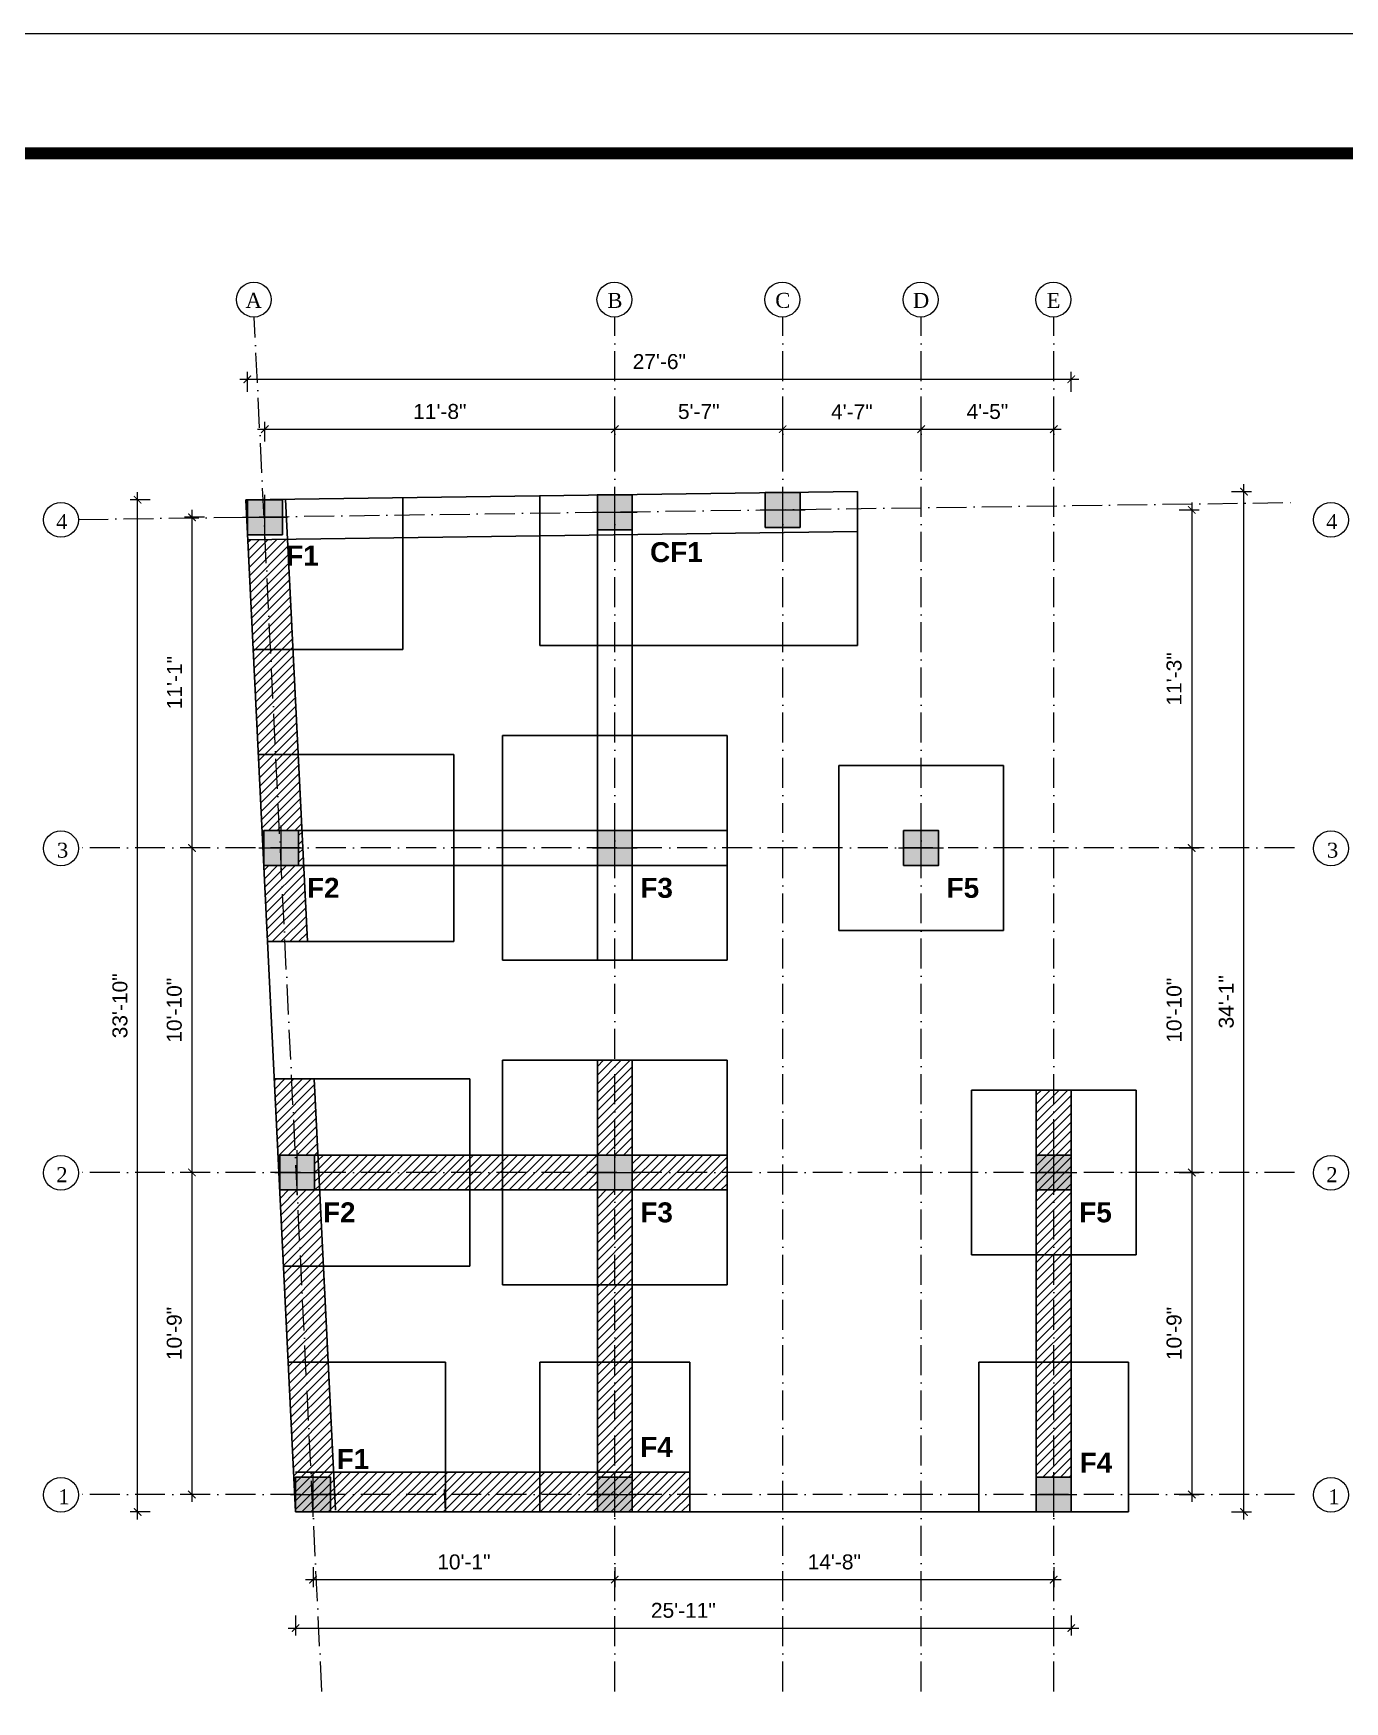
# Model space of a CAD drawing. Header units: inches. Extents: x -4737 to 13205, y 2479 to 13285.
# Drawn here: x 7352 to 7877, y 10650 to 11319 of the extents above; entities that cross this region are included whole.
import ezdxf

# ---------------------------------------------------------------- set-up
doc = ezdxf.new("R2010")
doc.units = ezdxf.units.IN
doc.header["$MEASUREMENT"] = 0
doc.linetypes.add('ACAD_ISO10W100', pattern=[18, 12, -3, 0, -3])
for name, color, linetype, lineweight in [('CL', 30, 'ACAD_ISO10W100', 13), ('column', 24, 'Continuous', 15), ('Dm', 7, 'Continuous', 13), ('hatch', 252, 'Continuous', 0), ('Hatrch', 7, 'Continuous', 5), ('ns_DIMS', 1, 'Continuous', 0), ('ns_HATCH', 40, 'Continuous', 0), ('WALL', 12, 'Continuous', 30)]:
    doc.layers.add(name, color=color, linetype=linetype, lineweight=lineweight)
doc.styles.add('arial 1000', font='arial.ttf')
doc.styles.get("Standard").update_dxf_attribs({"font": 'arial.ttf'})
doc.dimstyles.new("1-8'", dxfattribs={"dimtxt": 6, "dimasz": 3, "dimexe": 3, "dimexo": 6, "dimgap": 4, "dimtad": 1, "dimdec": 0, "dimzin": 0, "dimdsep": 46, "dimlunit": 4, "dimtxsty": 'arial 1000', "dimblk": 'ARCHTICK', "dimcen": 8, "dimdle": 3, "dimclrt": 7, "dimazin": 0, "dimtfac": 1, "dimtdec": 0, "dimtix": 1, "dimtmove": 2, "dimatfit": 3, "dimfxl": 5, "dimfxlon": 1, "dimarcsym": 0})

# ---------------------------------------------------------------- blocks, each defined once
blk = doc.blocks.new('12 12')
at = {"layer": 'Hatrch'}
blk.add_hatch(color=5, dxfattribs=at).paths.add_polyline_path([(-7, -7), (7, -7), (7, 7), (-7, 7)])
at = {"layer": 'hatch'}
for p, q in [((0, -9), (0, 9)), ((-9, 0), (9, 0))]:
    blk.add_line(p, q, dxfattribs=at)
at = {"layer": 'WALL'}
blk.add_lwpolyline([(-7, -7), (7, -7), (7, 7), (-7, 7)], close=True, dxfattribs=at)
blk = doc.blocks.new('_ArchTick')
at = {"color": 0, "const_width": 0.15}
blk.add_lwpolyline([(-0.5, -0.5), (0.5, 0.5)], dxfattribs=at)
blk = doc.blocks.new('*D456')
at = {"layer": 'Defpoints', "color": 0, "transparency": 16777216}
for p in [(7585.03, 11160.26), (7585.03, 11135.98), (7444.83, 11133.98)]:
    blk.add_point(p, dxfattribs=at)
at = {"layer": 'ns_DIMS', "color": 0, "lineweight": -2, "transparency": 16777216}
for p, q in [((7444.83, 11155.26), (7444.83, 11163.26)), ((7585.03, 11155.26), (7585.03, 11163.26)), ((7441.83, 11160.26), (7588.03, 11160.26))]:
    blk.add_line(p, q, dxfattribs=at)
at = {"layer": 'ns_DIMS', "color": 0, "lineweight": -2, "transparency": 16777216, "xscale": 3, "yscale": 3, "zscale": 3, "rotation": 180}
blk.add_blockref('_ArchTick', (7444.83, 11160.26), dxfattribs=at)
at = {"layer": 'ns_DIMS', "color": 0, "lineweight": -2, "transparency": 16777216, "xscale": 3, "yscale": 3, "zscale": 3}
blk.add_blockref('_ArchTick', (7585.03, 11160.26), dxfattribs=at)
at = {"layer": 'ns_DIMS', "color": 7, "transparency": 16777216, "insert": (7514.93, 11167.32), "char_height": 6, "attachment_point": 5, "style": 'arial 1000'}
blk.add_mtext('11\'-8"', dxfattribs=at)
blk = doc.blocks.new('*D457')
at = {"layer": 'Defpoints', "color": 0, "transparency": 16777216}
for p in [(7652.29, 11160.26), (7585.03, 11135.98), (7652.29, 11136.93)]:
    blk.add_point(p, dxfattribs=at)
at = {"layer": 'ns_DIMS', "color": 0, "lineweight": -2, "transparency": 16777216}
for p, q in [((7585.03, 11155.26), (7585.03, 11163.26)), ((7652.29, 11155.26), (7652.29, 11163.26)), ((7582.03, 11160.26), (7655.29, 11160.26))]:
    blk.add_line(p, q, dxfattribs=at)
at = {"layer": 'ns_DIMS', "color": 0, "lineweight": -2, "transparency": 16777216, "xscale": 3, "yscale": 3, "zscale": 3, "rotation": 180}
blk.add_blockref('_ArchTick', (7585.03, 11160.26), dxfattribs=at)
at = {"layer": 'ns_DIMS', "color": 0, "lineweight": -2, "transparency": 16777216, "xscale": 3, "yscale": 3, "zscale": 3}
blk.add_blockref('_ArchTick', (7652.29, 11160.26), dxfattribs=at)
at = {"layer": 'ns_DIMS', "color": 7, "transparency": 16777216, "insert": (7618.66, 11167.31), "char_height": 6, "attachment_point": 5, "style": 'arial 1000'}
blk.add_mtext('5\'-7"', dxfattribs=at)
blk = doc.blocks.new('*D458')
at = {"layer": 'Defpoints', "color": 0, "transparency": 16777216}
for p in [(7707.74, 11160.26), (7652.29, 11136.93), (7707.74, 11001.48)]:
    blk.add_point(p, dxfattribs=at)
at = {"layer": 'ns_DIMS', "color": 0, "lineweight": -2, "transparency": 16777216}
for p, q in [((7652.29, 11155.26), (7652.29, 11163.26)), ((7707.74, 11155.26), (7707.74, 11163.26)), ((7649.29, 11160.26), (7710.74, 11160.26))]:
    blk.add_line(p, q, dxfattribs=at)
at = {"layer": 'ns_DIMS', "color": 0, "lineweight": -2, "transparency": 16777216, "xscale": 3, "yscale": 3, "zscale": 3, "rotation": 180}
blk.add_blockref('_ArchTick', (7652.29, 11160.26), dxfattribs=at)
at = {"layer": 'ns_DIMS', "color": 0, "lineweight": -2, "transparency": 16777216, "xscale": 3, "yscale": 3, "zscale": 3}
blk.add_blockref('_ArchTick', (7707.74, 11160.26), dxfattribs=at)
at = {"layer": 'ns_DIMS', "color": 7, "transparency": 16777216, "insert": (7680.01, 11167.26), "char_height": 6, "attachment_point": 5, "style": 'arial 1000'}
blk.add_mtext('4\'-7"', dxfattribs=at)
blk = doc.blocks.new('*D459')
at = {"layer": 'Defpoints', "color": 0, "transparency": 16777216}
for p in [(7760.89, 11160.26), (7707.74, 11001.48), (7760.89, 10871.48)]:
    blk.add_point(p, dxfattribs=at)
at = {"layer": 'ns_DIMS', "color": 0, "lineweight": -2, "transparency": 16777216}
for p, q in [((7707.74, 11155.26), (7707.74, 11163.26)), ((7760.89, 11155.26), (7760.89, 11163.26)), ((7704.74, 11160.26), (7763.89, 11160.26))]:
    blk.add_line(p, q, dxfattribs=at)
at = {"layer": 'ns_DIMS', "color": 0, "lineweight": -2, "transparency": 16777216, "xscale": 3, "yscale": 3, "zscale": 3, "rotation": 180}
blk.add_blockref('_ArchTick', (7707.74, 11160.26), dxfattribs=at)
at = {"layer": 'ns_DIMS', "color": 0, "lineweight": -2, "transparency": 16777216, "xscale": 3, "yscale": 3, "zscale": 3}
blk.add_blockref('_ArchTick', (7760.89, 11160.26), dxfattribs=at)
at = {"layer": 'ns_DIMS', "color": 7, "transparency": 16777216, "insert": (7734.31, 11167.31), "char_height": 6, "attachment_point": 5, "style": 'arial 1000'}
blk.add_mtext('4\'-5"', dxfattribs=at)
blk = doc.blocks.new('*D460')
at = {"layer": 'Defpoints', "color": 0, "transparency": 16777216}
for p in [(7767.89, 11180.25), (7437.83, 11131.98), (7767.89, 10895.48)]:
    blk.add_point(p, dxfattribs=at)
at = {"layer": 'ns_DIMS', "color": 0, "lineweight": -2, "transparency": 16777216}
for p, q in [((7437.83, 11175.25), (7437.83, 11183.25)), ((7767.89, 11175.25), (7767.89, 11183.25)), ((7434.83, 11180.25), (7770.89, 11180.25))]:
    blk.add_line(p, q, dxfattribs=at)
at = {"layer": 'ns_DIMS', "color": 0, "lineweight": -2, "transparency": 16777216, "xscale": 3, "yscale": 3, "zscale": 3, "rotation": 180}
blk.add_blockref('_ArchTick', (7437.83, 11180.25), dxfattribs=at)
at = {"layer": 'ns_DIMS', "color": 0, "lineweight": -2, "transparency": 16777216, "xscale": 3, "yscale": 3, "zscale": 3}
blk.add_blockref('_ArchTick', (7767.89, 11180.25), dxfattribs=at)
at = {"layer": 'ns_DIMS', "color": 7, "transparency": 16777216, "insert": (7602.86, 11187.31), "char_height": 6, "attachment_point": 5, "style": 'arial 1000'}
blk.add_mtext('27\'-6"', dxfattribs=at)
blk = doc.blocks.new('*D461')
at = {"layer": 'Defpoints', "color": 0, "transparency": 16777216}
for p in [(7435.83, 11124.98), (7415.61, 10992.48), (7442.36, 10992.48)]:
    blk.add_point(p, dxfattribs=at)
at = {"layer": 'ns_DIMS', "color": 0, "lineweight": -2, "transparency": 16777216}
for p, q in [((7415.61, 11127.98), (7415.61, 10989.48)), ((7420.61, 11124.98), (7412.61, 11124.98)), ((7420.61, 10992.48), (7412.61, 10992.48))]:
    blk.add_line(p, q, dxfattribs=at)
at = {"layer": 'ns_DIMS', "color": 0, "lineweight": -2, "transparency": 16777216, "xscale": 3, "yscale": 3, "zscale": 3}
for p, rotation in [((7415.61, 11124.98), 90), ((7415.61, 10992.48), 270)]:
    blk.add_blockref('_ArchTick', p, dxfattribs=dict(at, rotation=rotation))
at = {"layer": 'ns_DIMS', "color": 7, "transparency": 16777216, "insert": (7408.6, 11058.73), "char_height": 6, "attachment_point": 5, "rotation": 90, "style": 'arial 1000'}
blk.add_mtext('11\'-1"', dxfattribs=at)
blk = doc.blocks.new('*D462')
at = {"layer": 'Defpoints', "color": 0, "transparency": 16777216}
for p in [(7442.36, 10992.48), (7415.61, 10862.48), (7448.76, 10862.48)]:
    blk.add_point(p, dxfattribs=at)
at = {"layer": 'ns_DIMS', "color": 0, "lineweight": -2, "transparency": 16777216}
for p, q in [((7415.61, 10995.48), (7415.61, 10859.48)), ((7420.61, 10992.48), (7412.61, 10992.48)), ((7420.61, 10862.48), (7412.61, 10862.48))]:
    blk.add_line(p, q, dxfattribs=at)
at = {"layer": 'ns_DIMS', "color": 0, "lineweight": -2, "transparency": 16777216, "xscale": 3, "yscale": 3, "zscale": 3}
for p, rotation in [((7415.61, 10992.48), 90), ((7415.61, 10862.48), 270)]:
    blk.add_blockref('_ArchTick', p, dxfattribs=dict(at, rotation=rotation))
at = {"layer": 'ns_DIMS', "color": 7, "transparency": 16777216, "insert": (7408.55, 10927.48), "char_height": 6, "attachment_point": 5, "rotation": 90, "style": 'arial 1000'}
blk.add_mtext('10\'-10"', dxfattribs=at)
blk = doc.blocks.new('*D463')
at = {"layer": 'Defpoints', "color": 0, "transparency": 16777216}
for p in [(7448.76, 10862.48), (7415.61, 10733.48), (7455.12, 10733.48)]:
    blk.add_point(p, dxfattribs=at)
at = {"layer": 'ns_DIMS', "color": 0, "lineweight": -2, "transparency": 16777216}
for p, q in [((7420.61, 10862.48), (7412.61, 10862.48)), ((7415.61, 10865.48), (7415.61, 10730.48)), ((7420.61, 10733.48), (7412.61, 10733.48))]:
    blk.add_line(p, q, dxfattribs=at)
at = {"layer": 'ns_DIMS', "color": 0, "lineweight": -2, "transparency": 16777216, "xscale": 3, "yscale": 3, "zscale": 3}
for p, rotation in [((7415.61, 10862.48), 90), ((7415.61, 10733.48), 270)]:
    blk.add_blockref('_ArchTick', p, dxfattribs=dict(at, rotation=rotation))
at = {"layer": 'ns_DIMS', "color": 7, "transparency": 16777216, "insert": (7408.55, 10797.98), "char_height": 6, "attachment_point": 5, "rotation": 90, "style": 'arial 1000'}
blk.add_mtext('10\'-9"', dxfattribs=at)
blk = doc.blocks.new('*D464')
at = {"layer": 'Defpoints', "color": 0, "transparency": 16777216}
for p in [(7393.84, 11131.98), (7437.83, 11131.98), (7457.12, 10726.48)]:
    blk.add_point(p, dxfattribs=at)
at = {"layer": 'ns_DIMS', "color": 0, "lineweight": -2, "transparency": 16777216}
for p, q in [((7393.84, 10723.48), (7393.84, 11134.98)), ((7398.84, 11131.98), (7390.84, 11131.98)), ((7398.84, 10726.48), (7390.84, 10726.48))]:
    blk.add_line(p, q, dxfattribs=at)
at = {"layer": 'ns_DIMS', "color": 0, "lineweight": -2, "transparency": 16777216, "xscale": 3, "yscale": 3, "zscale": 3}
for p, rotation in [((7393.84, 11131.98), 90), ((7393.84, 10726.48), 270)]:
    blk.add_blockref('_ArchTick', p, dxfattribs=dict(at, rotation=rotation))
at = {"layer": 'ns_DIMS', "color": 7, "transparency": 16777216, "insert": (7386.78, 10929.23), "char_height": 6, "attachment_point": 5, "rotation": 90, "style": 'arial 1000'}
blk.add_mtext('33\'-10"', dxfattribs=at)
blk = doc.blocks.new('*D465')
at = {"layer": 'Defpoints', "color": 0, "transparency": 16777216}
for p in [(7464.12, 10724.48), (7585.03, 10724.48), (7585.03, 10699.37)]:
    blk.add_point(p, dxfattribs=at)
at = {"layer": 'ns_DIMS', "color": 0, "lineweight": -2, "transparency": 16777216}
for p, q in [((7464.12, 10704.37), (7464.12, 10696.37)), ((7585.03, 10704.37), (7585.03, 10696.37)), ((7461.12, 10699.37), (7588.03, 10699.37))]:
    blk.add_line(p, q, dxfattribs=at)
at = {"layer": 'ns_DIMS', "color": 0, "lineweight": -2, "transparency": 16777216, "xscale": 3, "yscale": 3, "zscale": 3, "rotation": 180}
blk.add_blockref('_ArchTick', (7464.12, 10699.37), dxfattribs=at)
at = {"layer": 'ns_DIMS', "color": 0, "lineweight": -2, "transparency": 16777216, "xscale": 3, "yscale": 3, "zscale": 3}
blk.add_blockref('_ArchTick', (7585.03, 10699.37), dxfattribs=at)
at = {"layer": 'ns_DIMS', "color": 7, "transparency": 16777216, "insert": (7524.57, 10706.43), "char_height": 6, "attachment_point": 5, "style": 'arial 1000'}
blk.add_mtext('10\'-1"', dxfattribs=at)
blk = doc.blocks.new('*D466')
at = {"layer": 'Defpoints', "color": 0, "transparency": 16777216}
for p in [(7585.03, 10724.48), (7760.89, 10724.48), (7760.89, 10699.37)]:
    blk.add_point(p, dxfattribs=at)
at = {"layer": 'ns_DIMS', "color": 0, "lineweight": -2, "transparency": 16777216}
for p, q in [((7585.03, 10704.37), (7585.03, 10696.37)), ((7760.89, 10704.37), (7760.89, 10696.37)), ((7582.03, 10699.37), (7763.89, 10699.37))]:
    blk.add_line(p, q, dxfattribs=at)
at = {"layer": 'ns_DIMS', "color": 0, "lineweight": -2, "transparency": 16777216, "xscale": 3, "yscale": 3, "zscale": 3, "rotation": 180}
blk.add_blockref('_ArchTick', (7585.03, 10699.37), dxfattribs=at)
at = {"layer": 'ns_DIMS', "color": 0, "lineweight": -2, "transparency": 16777216, "xscale": 3, "yscale": 3, "zscale": 3}
blk.add_blockref('_ArchTick', (7760.89, 10699.37), dxfattribs=at)
at = {"layer": 'ns_DIMS', "color": 7, "transparency": 16777216, "insert": (7672.96, 10706.43), "char_height": 6, "attachment_point": 5, "style": 'arial 1000'}
blk.add_mtext('14\'-8"', dxfattribs=at)
blk = doc.blocks.new('*D268')
at = {"layer": 'Defpoints', "color": 0, "transparency": 16777216}
for p in [(7457.12, 10726.48), (7767.89, 10726.48), (7767.89, 10679.97)]:
    blk.add_point(p, dxfattribs=at)
at = {"layer": 'ns_DIMS', "color": 0, "lineweight": -2, "transparency": 16777216}
for p, q in [((7457.12, 10684.97), (7457.12, 10676.97)), ((7767.89, 10684.97), (7767.89, 10676.97)), ((7454.12, 10679.97), (7770.89, 10679.97))]:
    blk.add_line(p, q, dxfattribs=at)
at = {"layer": 'ns_DIMS', "color": 0, "lineweight": -2, "transparency": 16777216, "xscale": 3, "yscale": 3, "zscale": 3, "rotation": 180}
blk.add_blockref('_ArchTick', (7457.12, 10679.97), dxfattribs=at)
at = {"layer": 'ns_DIMS', "color": 0, "lineweight": -2, "transparency": 16777216, "xscale": 3, "yscale": 3, "zscale": 3}
blk.add_blockref('_ArchTick', (7767.89, 10679.97), dxfattribs=at)
at = {"layer": 'ns_DIMS', "color": 7, "transparency": 16777216, "insert": (7612.5, 10687.03), "char_height": 6, "attachment_point": 5, "style": 'arial 1000'}
blk.add_mtext('25\'-11"', dxfattribs=at)
blk = doc.blocks.new('*D467')
at = {"layer": 'Defpoints', "color": 0, "transparency": 16777216}
for p in [(7661.29, 11127.93), (7716.74, 10992.48), (7816.18, 10992.48)]:
    blk.add_point(p, dxfattribs=at)
at = {"layer": 'ns_DIMS', "color": 0, "lineweight": -2, "transparency": 16777216}
for p, q in [((7811.18, 11127.93), (7819.18, 11127.93)), ((7816.18, 11130.93), (7816.18, 10989.48)), ((7811.18, 10992.48), (7819.18, 10992.48))]:
    blk.add_line(p, q, dxfattribs=at)
at = {"layer": 'ns_DIMS', "color": 0, "lineweight": -2, "transparency": 16777216, "xscale": 3, "yscale": 3, "zscale": 3}
for p, rotation in [((7816.18, 11127.93), 90), ((7816.18, 10992.48), 270)]:
    blk.add_blockref('_ArchTick', p, dxfattribs=dict(at, rotation=rotation))
at = {"layer": 'ns_DIMS', "color": 7, "transparency": 16777216, "insert": (7809.11, 11060.2), "char_height": 6, "attachment_point": 5, "rotation": 90, "style": 'arial 1000'}
blk.add_mtext('11\'-3"', dxfattribs=at)
blk = doc.blocks.new('*D468')
at = {"layer": 'Defpoints', "color": 0, "transparency": 16777216}
for p in [(7716.74, 10992.48), (7769.89, 10862.48), (7816.18, 10862.48)]:
    blk.add_point(p, dxfattribs=at)
at = {"layer": 'ns_DIMS', "color": 0, "lineweight": -2, "transparency": 16777216}
for p, q in [((7816.18, 10995.48), (7816.18, 10859.48)), ((7811.18, 10992.48), (7819.18, 10992.48)), ((7811.18, 10862.48), (7819.18, 10862.48))]:
    blk.add_line(p, q, dxfattribs=at)
at = {"layer": 'ns_DIMS', "color": 0, "lineweight": -2, "transparency": 16777216, "xscale": 3, "yscale": 3, "zscale": 3}
for p, rotation in [((7816.18, 10992.48), 90), ((7816.18, 10862.48), 270)]:
    blk.add_blockref('_ArchTick', p, dxfattribs=dict(at, rotation=rotation))
at = {"layer": 'ns_DIMS', "color": 7, "transparency": 16777216, "insert": (7809.12, 10927.48), "char_height": 6, "attachment_point": 5, "rotation": 90, "style": 'arial 1000'}
blk.add_mtext('10\'-10"', dxfattribs=at)
blk = doc.blocks.new('*D469')
at = {"layer": 'Defpoints', "color": 0, "transparency": 16777216}
for p in [(7769.89, 10862.48), (7769.89, 10733.48), (7816.18, 10733.48)]:
    blk.add_point(p, dxfattribs=at)
at = {"layer": 'ns_DIMS', "color": 0, "lineweight": -2, "transparency": 16777216}
for p, q in [((7811.18, 10862.48), (7819.18, 10862.48)), ((7816.18, 10865.48), (7816.18, 10730.48)), ((7811.18, 10733.48), (7819.18, 10733.48))]:
    blk.add_line(p, q, dxfattribs=at)
at = {"layer": 'ns_DIMS', "color": 0, "lineweight": -2, "transparency": 16777216, "xscale": 3, "yscale": 3, "zscale": 3}
for p, rotation in [((7816.18, 10862.48), 90), ((7816.18, 10733.48), 270)]:
    blk.add_blockref('_ArchTick', p, dxfattribs=dict(at, rotation=rotation))
at = {"layer": 'ns_DIMS', "color": 7, "transparency": 16777216, "insert": (7809.12, 10797.98), "char_height": 6, "attachment_point": 5, "rotation": 90, "style": 'arial 1000'}
blk.add_mtext('10\'-9"', dxfattribs=at)
blk = doc.blocks.new('*D470')
at = {"layer": 'Defpoints', "color": 0, "transparency": 16777216}
for p in [(7682.29, 11135.23), (7837.09, 11135.23), (7767.89, 10726.48)]:
    blk.add_point(p, dxfattribs=at)
at = {"layer": 'ns_DIMS', "color": 0, "lineweight": -2, "transparency": 16777216}
for p, q in [((7832.09, 11135.23), (7840.09, 11135.23)), ((7837.09, 10723.48), (7837.09, 11138.23)), ((7832.09, 10726.48), (7840.09, 10726.48))]:
    blk.add_line(p, q, dxfattribs=at)
at = {"layer": 'ns_DIMS', "color": 0, "lineweight": -2, "transparency": 16777216, "xscale": 3, "yscale": 3, "zscale": 3}
for p, rotation in [((7837.09, 11135.23), 90), ((7837.09, 10726.48), 270)]:
    blk.add_blockref('_ArchTick', p, dxfattribs=dict(at, rotation=rotation))
at = {"layer": 'ns_DIMS', "color": 7, "transparency": 16777216, "insert": (7830.03, 10930.85), "char_height": 6, "attachment_point": 5, "rotation": 90, "style": 'arial 1000'}
blk.add_mtext('34\'-1"', dxfattribs=at)

msp = doc.modelspace()

# ---------------------------------------------------------------- hatches: boundary and pattern name
at = {"layer": 'ns_HATCH'}
h = msp.add_hatch(dxfattribs=at)
h.set_pattern_fill('ANSI31', color=256, scale=20)
h.paths.add_polyline_path([(7437.93, 11115.98), (7444.36, 10985.48), (7444.36, 10999.48), (7458.36, 10999.48), (7459.69, 10999.48), (7453.94, 11116.2)])
h = msp.add_hatch(dxfattribs=at)
h.set_pattern_fill('ANSI31', color=256, scale=20)
h.paths.add_polyline_path([(7444.36, 10985.48), (7445.86, 10954.98), (7461.88, 10954.98), (7459.69, 10999.48), (7458.36, 10999.48), (7458.36, 10985.48)])
h = msp.add_hatch(dxfattribs=at)
h.set_pattern_fill('ANSI31', color=256, scale=20)
h.paths.add_polyline_path([(7526.97, 10869.48), (7466.09, 10869.48), (7466.78, 10855.48), (7526.97, 10855.48)])
h.paths.add_polyline_path([(7540.03, 10869.48), (7526.97, 10869.48), (7526.97, 10855.48), (7540.03, 10855.48)])
h.paths.add_polyline_path([(7578.03, 10869.48), (7540.03, 10869.48), (7540.03, 10855.48), (7578.03, 10855.48)])
h.paths.add_polyline_path([(7592.03, 10907.48), (7578.03, 10907.48), (7578.03, 10869.48), (7592.03, 10869.48)])
h.paths.add_polyline_path([(7630.03, 10869.48), (7592.03, 10869.48), (7592.03, 10855.48), (7630.03, 10855.48)])
h.paths.add_polyline_path([(7592.03, 10855.48), (7578.03, 10855.48), (7578.03, 10817.48), (7592.03, 10817.48)])
h.paths.add_polyline_path([(7592.03, 10817.48), (7578.03, 10817.48), (7578.03, 10786.48), (7592.03, 10786.48)])
h.paths.add_polyline_path([(7592.03, 10786.48), (7578.03, 10786.48), (7578.03, 10742.48), (7592.03, 10742.48)])
h.paths.add_polyline_path([(7555.03, 10742.48), (7555.03, 10726.48), (7615.03, 10726.48), (7615.03, 10742.48)])
h.paths.add_polyline_path([(7555.03, 10742.48), (7517.19, 10742.48), (7517.19, 10726.48), (7555.03, 10726.48)])
h.paths.add_polyline_path([(7517.19, 10742.48), (7472.35, 10742.48), (7470.18, 10786.48), (7454.16, 10786.48), (7457.12, 10726.48), (7517.19, 10726.48)])
h.paths.add_polyline_path([(7767.89, 10786.48), (7753.89, 10786.48), (7753.89, 10740.48), (7767.89, 10740.48)])
h.paths.add_polyline_path([(7767.89, 10829.48), (7753.89, 10829.48), (7753.89, 10786.48), (7767.89, 10786.48)])
h.paths.add_polyline_path([(7767.89, 10895.48), (7753.89, 10895.48), (7753.89, 10829.48), (7767.89, 10829.48)])
h.paths.add_polyline_path([(7593.44, 10742.48), (7610.49, 10742.48)])
h = msp.add_hatch(dxfattribs=at)
h.set_pattern_fill('ANSI31', color=256, scale=20)
h.paths.add_polyline_path([(7448.57, 10899.98), (7464.59, 10899.98), (7466.78, 10855.48), (7464.76, 10855.48), (7464.76, 10869.48), (7450.76, 10869.48), (7450.76, 10855.48)])
h = msp.add_hatch(dxfattribs=at)
h.set_pattern_fill('ANSI31', color=256, scale=20)
h.paths.add_polyline_path([(7450.76, 10855.48), (7454.16, 10786.48), (7470.18, 10786.48), (7466.78, 10855.48)])

# ---------------------------------------------------------------- linework, layer by layer
msp.add_lwpolyline([(6193.59, 9073.79), (6193.59, 11318.83), (9368.39, 11318.83), (9368.39, 9073.79)], close=True)
at = {"const_width": 4.8}
msp.add_lwpolyline([(9320.39, 9121.79), (9320.39, 11270.83), (6337.59, 11270.83), (6337.59, 9121.79)], close=True, dxfattribs=at)
at = {"layer": 'CL'}
for p, q in [((7467.67, 10654.6), (7440.54, 11205.19)), ((7585.03, 10654.6), (7585.03, 11205.19)), ((7652.29, 10654.6), (7652.29, 11205.19)), ((7707.74, 10654.6), (7707.74, 11205.19)), ((7760.89, 10654.6), (7760.89, 11205.19)), ((7370.11, 11124.08), (7857.31, 11130.9)), ((7857.31, 10992.48), (7370.11, 10992.48)), ((7857.31, 10862.48), (7370.11, 10862.48)), ((7857.31, 10733.48), (7370.11, 10733.48))]:
    msp.add_line(p, q, dxfattribs=at)
at = {"layer": 'ns_DIMS'}
for centre in [(7440.4, 11212.18), (7584.88, 11212.18), (7652.14, 11212.18), (7707.6, 11212.18), (7760.74, 11212.18), (7363.13, 11123.94), (7871.96, 11123.94), (7363.13, 10992.33), (7871.96, 10992.33), (7363.13, 10862.33), (7871.96, 10862.33), (7363.13, 10733.33), (7871.96, 10733.33)]:
    msp.add_circle(centre, 6.99, dxfattribs=at)
at = {"layer": 'WALL'}
for p, q in [((7437.14, 11131.98), (7682.29, 11135.23)), ((7682.29, 11073.54), (7682.29, 11135.23)), ((7457.12, 10726.48), (7437.14, 11131.98)), ((7461.88, 10954.98), (7453.15, 11132.19)), ((7500.13, 11072.01), (7500.13, 11132.81)), ((7555.03, 11073.54), (7555.03, 11133.54)), ((7437.93, 11115.98), (7682.29, 11119.23)), ((7578.03, 10947.48), (7578.03, 11119.98)), ((7592.03, 10947.48), (7592.03, 11119.98)), ((7682.29, 11119.23), (7682.5, 11119.23)), ((7440.1, 11072.01), (7500.13, 11072.01)), ((7555.03, 11073.54), (7682.29, 11073.54)), ((7540.03, 10947.48), (7540.03, 11037.48)), ((7630.03, 11037.48), (7540.03, 11037.48)), ((7630.03, 10947.48), (7630.03, 11037.48)), ((7520.57, 11029.98), (7442.54, 11029.98)), ((7520.57, 10954.98), (7520.57, 11029.98)), ((7740.74, 11025.48), (7674.74, 11025.48)), ((7674.74, 10959.48), (7674.74, 11025.48)), ((7740.74, 10959.48), (7740.74, 11025.48)), ((7458.36, 10999.48), (7630.03, 10999.48)), ((7458.36, 10985.48), (7630.03, 10985.48)), ((7520.57, 10954.98), (7445.86, 10954.98)), ((7740.74, 10959.48), (7674.74, 10959.48)), ((7630.03, 10947.48), (7540.03, 10947.48)), ((7540.03, 10907.48), (7630.03, 10907.48)), ((7540.03, 10817.48), (7540.03, 10907.48)), ((7578.03, 10740.48), (7578.03, 10907.48)), ((7592.03, 10740.48), (7592.03, 10907.48)), ((7630.03, 10817.48), (7630.03, 10907.48)), ((7526.97, 10899.98), (7448.57, 10899.98)), ((7473.1, 10727.26), (7464.59, 10899.98)), ((7526.97, 10824.98), (7526.97, 10899.98)), ((7793.89, 10895.48), (7727.89, 10895.48)), ((7727.89, 10829.48), (7727.89, 10895.48)), ((7753.89, 10895.48), (7753.89, 10740.48)), ((7767.89, 10895.48), (7767.89, 10726.48)), ((7793.89, 10829.48), (7793.89, 10895.48)), ((7464.76, 10869.48), (7630.03, 10869.48)), ((7464.76, 10855.48), (7630.03, 10855.48)), ((7793.89, 10829.48), (7727.89, 10829.48)), ((7526.97, 10824.98), (7452.27, 10824.98)), ((7630.03, 10817.48), (7540.03, 10817.48)), ((7517.19, 10786.48), (7454.16, 10786.48)), ((7517.19, 10726.48), (7517.19, 10786.48)), ((7615.03, 10786.48), (7555.03, 10786.48)), ((7555.03, 10726.48), (7555.03, 10786.48)), ((7615.03, 10726.48), (7615.03, 10786.48)), ((7790.89, 10786.48), (7730.89, 10786.48)), ((7730.89, 10726.48), (7730.89, 10786.48)), ((7790.89, 10726.48), (7790.89, 10786.48)), ((7615.03, 10742.48), (7457.12, 10742.48)), ((7517.19, 10726.48), (7516.75, 10735.48)), ((7790.89, 10726.48), (7457.12, 10726.48))]:
    msp.add_line(p, q, dxfattribs=at)

# ---------------------------------------------------------------- block references
at = {"layer": 'column'}
for p in [(7585.03, 11126.98), (7652.29, 11127.93), (7444.83, 11124.98), (7451.36, 10992.48), (7585.03, 10992.48), (7707.74, 10992.48), (7457.76, 10862.48), (7585.03, 10862.48), (7760.89, 10862.48), (7464.12, 10733.48), (7585.03, 10733.48), (7760.89, 10733.48)]:
    msp.add_blockref('12 12', p, dxfattribs=at)

# ---------------------------------------------------------------- texts
at = {"layer": 'Dm', "insert": (7620.27, 11115.01), "char_height": 8, "width": 11.8308, "attachment_point": 3}
msp.add_mtext('{\\fArial|b1|i0|c0|p34;CF1}', dxfattribs=at)
at = {"layer": 'Dm', "char_height": 8, "attachment_point": 3}
for s, insert in [('{\\fArial|b1|i0|c0|p34;F1}', (7466.41, 11113.64)), ('{\\fArial|b1|i0|c0|p34;F2}', (7474.75, 10980.51)), ('{\\fArial|b1|i0|c0|p34;F3}', (7608.3, 10980.51)), ('{\\fArial|b1|i0|c0|p34;F5}', (7731.01, 10980.51)), ('{\\fArial|b1|i0|c0|p34;F2}', (7481.15, 10850.51)), ('{\\fArial|b1|i0|c0|p34;F3}', (7608.3, 10850.51)), ('{\\fArial|b1|i0|c0|p34;F5}', (7784.16, 10850.51)), ('{\\fArial|b1|i0|c0|p34;F4}', (7608.23, 10756.54)), ('{\\fArial|b1|i0|c0|p34;F1}', (7486.64, 10751.68)), ('{\\fArial|b1|i0|c0|p34;F4}', (7784.33, 10750.17))]:
    msp.add_mtext(s, dxfattribs=dict(at, insert=insert))
at = {"layer": 'ns_DIMS', "char_height": 6, "attachment_point": 1}
for s, insert in [('\\pi7.75541;{\\fTimes New Roman|b0|i0|c0|p18;A}', (7429.33, 11214.86)), ('\\pi8.23125;{\\fTimes New Roman|b0|i0|c0|p18;B}', (7573.82, 11214.86)), ('\\pi8.22909;{\\fTimes New Roman|b0|i0|c0|p18;C}', (7641.08, 11214.86)), ('\\pi7.91546;{\\fTimes New Roman|b0|i0|c0|p18;D}', (7696.53, 11214.86)), ('\\pi8.3567;{\\fTimes New Roman|b0|i0|c0|p18;E}', (7749.68, 11214.86)), ('\\pi8.87797;{\\fTimes New Roman|b0|i0|c0|p18;4}', (7352.32, 11126.21)), ('\\pi8.87797;{\\fTimes New Roman|b0|i0|c0|p18;4}', (7861.15, 11126.21)), ('\\pi9.20241;{\\fTimes New Roman|b0|i0|c0|p18;3}', (7352.32, 10994.6)), ('\\pi9.20241;{\\fTimes New Roman|b0|i0|c0|p18;3}', (7861.15, 10994.6)), ('\\pi8.93421;{\\fTimes New Roman|b0|i0|c0|p18;2}', (7352.32, 10864.6)), ('\\pi8.93421;{\\fTimes New Roman|b0|i0|c0|p18;2}', (7861.15, 10864.6)), ('\\pi9.71503;{\\fTimes New Roman|b0|i0|c0|p18;1}', (7352.32, 10735.6)), ('\\pi9.71503;{\\fTimes New Roman|b0|i0|c0|p18;1}', (7861.15, 10735.6))]:
    msp.add_mtext_dynamic_manual_height_columns(s, width=21.7401, gutter_width=72, heights=[4.46], dxfattribs=dict(at, insert=insert))

# ---------------------------------------------------------------- dimensions: what is measured, and where the dimension line sits
at = {"layer": 'ns_DIMS'}
for base, p1, p2, picture, middle in [((7767.89, 11180.25), (7437.83, 11131.98), (7767.89, 10895.48), '*D460', (7602.86, 11187.31)), ((7585.03, 11160.26), (7444.83, 11133.98), (7585.03, 11135.98), '*D456', (7514.93, 11167.32)), ((7652.29, 11160.26), (7585.03, 11135.98), (7652.29, 11136.93), '*D457', (7618.66, 11167.31)), ((7707.74, 11160.26), (7652.29, 11136.93), (7707.74, 11001.48), '*D458', (7680.01, 11167.26)), ((7760.89, 11160.26), (7707.74, 11001.48), (7760.89, 10871.48), '*D459', (7734.31, 11167.31)), ((7767.89, 10679.97), (7457.12, 10726.48), (7767.89, 10726.48), '*D268', (7612.5, 10687.03)), ((7585.03, 10699.37), (7464.12, 10724.48), (7585.03, 10724.48), '*D465', (7524.57, 10706.43)), ((7760.89, 10699.37), (7585.03, 10724.48), (7760.89, 10724.48), '*D466', (7672.96, 10706.43))]:
    dim = msp.add_linear_dim(base=base, p1=p1, p2=p2, dimstyle="1-8'", dxfattribs=at)
    dim.commit()
    dim.dimension.update_dxf_attribs({"geometry": picture, "text_midpoint": middle})
for base, p1, p2, picture, middle in [((7393.8409, 11131.9842), (7457.1194, 10726.476), (7437.8325, 11131.9842), '*D464', (7386.7755, 10929.2301)), ((7837.09, 11135.23), (7767.89, 10726.48), (7682.29, 11135.23), '*D470', (7830.03, 10930.85)), ((7415.6094, 10992.476), (7435.8325, 11124.9842), (7442.3602, 10992.476), '*D461', (7408.5971, 11058.7301)), ((7816.18, 10992.48), (7661.29, 11127.93), (7716.74, 10992.48), '*D467', (7809.11, 11060.2)), ((7415.61, 10862.48), (7442.36, 10992.48), (7448.76, 10862.48), '*D462', (7408.55, 10927.48)), ((7816.18, 10862.48), (7716.74, 10992.48), (7769.89, 10862.48), '*D468', (7809.12, 10927.48)), ((7415.61, 10733.48), (7448.76, 10862.48), (7455.12, 10733.48), '*D463', (7408.55, 10797.98)), ((7816.18, 10733.48), (7769.89, 10862.48), (7769.89, 10733.48), '*D469', (7809.12, 10797.98))]:
    dim = msp.add_linear_dim(base=base, p1=p1, p2=p2, angle=90, dimstyle="1-8'", dxfattribs=at)
    dim.commit()
    dim.dimension.update_dxf_attribs({"geometry": picture, "text_midpoint": middle})

doc.saveas('drawing.dxf')
